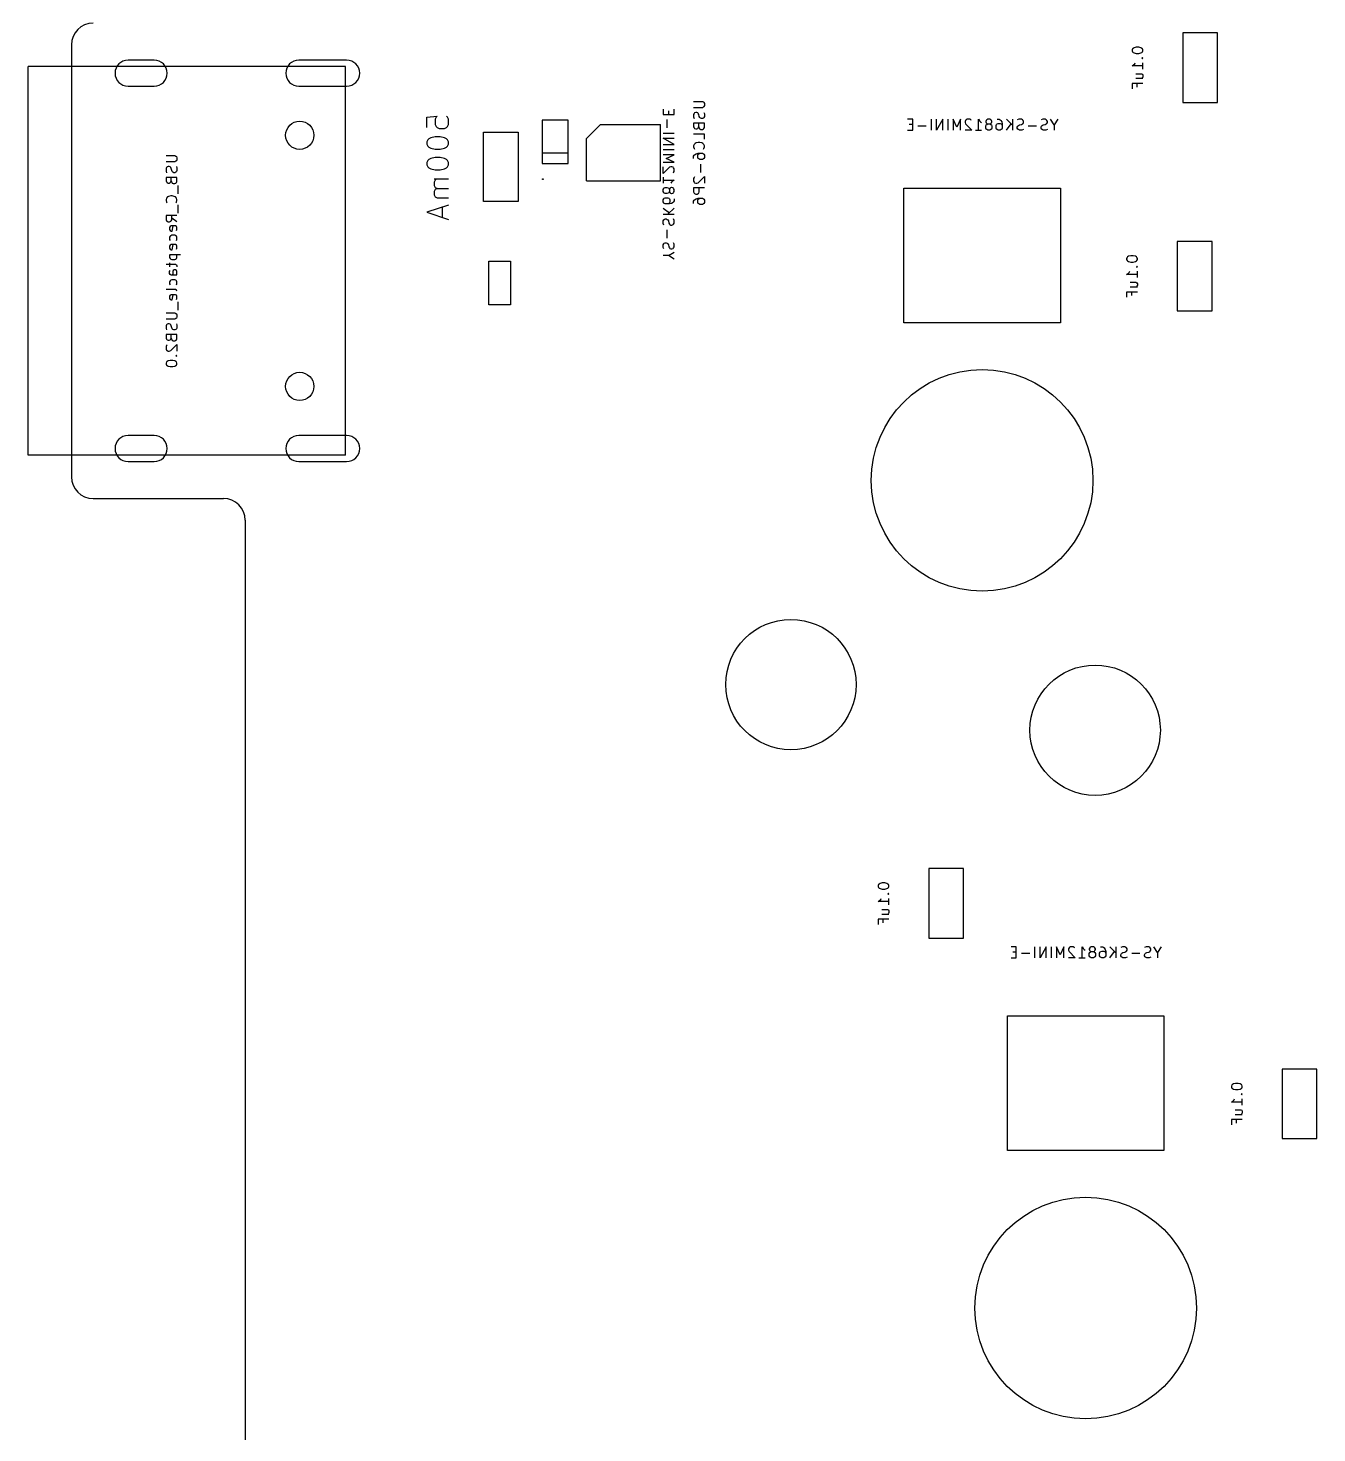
# Model space of a CAD drawing. Header units: millimetres. Extents: x -19 to 311, y -2 to 103.
# Drawn here: x -19.39 to 10.27, y 44.76 to 77.09 of the extents above; entities that cross this region are included whole.
import ezdxf

# ---------------------------------------------------------------- set-up
doc = ezdxf.new("R2010")
doc.units = ezdxf.units.MM
doc.layers.add('B.Fab', color=155, linetype='CONTINUOUS', true_color=0x585d84)
doc.layers.add('Edge.Cuts', color=254, linetype='CONTINUOUS', true_color=0xd0d2cd)

msp = doc.modelspace()

# ---------------------------------------------------------------- linework, layer by layer
at = {"layer": 'B.Fab', "linetype": 'CONTINUOUS'}
for p, q in [((7.184045, 76.9805), (7.184045, 75.3805)), ((7.984045, 76.9805), (7.184045, 76.9805)), ((7.984045, 75.3805), (7.984045, 76.9805)), ((6.065238, 76.638834), (6.041429, 76.626929)), ((6.112857, 76.650738), (6.065238, 76.638834)), ((6.172381, 76.650738), (6.112857, 76.650738)), ((6.22, 76.638834), (6.172381, 76.650738)), ((6.24381, 76.626929), (6.22, 76.638834)), ((-16.48525, 76.355), (-17.08525, 76.355)), ((-12.05525, 76.355), (-13.15525, 76.355)), ((6.029524, 76.615024), (6.017619, 76.591215)), ((6.017619, 76.591215), (6.017619, 76.567405)), ((6.017619, 76.567405), (6.029524, 76.543596)), ((6.041429, 76.626929), (6.029524, 76.615024)), ((6.029524, 76.543596), (6.041429, 76.531691)), ((6.041429, 76.531691), (6.065238, 76.519786)), ((6.065238, 76.519786), (6.112857, 76.507881)), ((6.112857, 76.507881), (6.172381, 76.507881)), ((6.172381, 76.507881), (6.22, 76.519786)), ((6.22, 76.519786), (6.24381, 76.531691)), ((6.255715, 76.615024), (6.24381, 76.626929)), ((6.24381, 76.531691), (6.255715, 76.543596)), ((6.255715, 76.412643), (6.24381, 76.400739)), ((6.24381, 76.400739), (6.255715, 76.388834)), ((6.24381, 76.400739), (6.267619, 76.400739)), ((6.267619, 76.591215), (6.255715, 76.615024)), ((6.255715, 76.543596), (6.267619, 76.567405)), ((6.267619, 76.400739), (6.255715, 76.412643)), ((6.255715, 76.388834), (6.267619, 76.400739)), ((6.267619, 76.567405), (6.267619, 76.591215)), ((-19.38525, 67.265), (-19.38525, 76.205)), ((-12.08525, 76.205), (-19.38525, 76.205)), ((-12.08525, 67.265), (-12.08525, 76.205)), ((6.017619, 76.222167), (6.053334, 76.245976)), ((6.267619, 76.222167), (6.017619, 76.222167)), ((6.053334, 76.245976), (6.077143, 76.269786)), ((6.077143, 76.269786), (6.089048, 76.293595)), ((6.100953, 76.043596), (6.231905, 76.043596)), ((6.231905, 76.043596), (6.255715, 76.031691)), ((6.255715, 76.031691), (6.267619, 76.007881)), ((6.267619, 76.150738), (6.267619, 76.293595)), ((6.267619, 76.007881), (6.267619, 75.972167)), ((-17.08525, 75.755), (-16.48525, 75.755)), ((-13.15525, 75.755), (-12.05525, 75.755)), ((6.267619, 75.817406), (6.017619, 75.817406)), ((6.017619, 75.817406), (6.017619, 75.698358)), ((6.100953, 75.936453), (6.267619, 75.936453)), ((6.136667, 75.734072), (6.136667, 75.817406)), ((6.255715, 75.948358), (6.24381, 75.936453)), ((6.267619, 75.972167), (6.255715, 75.948358)), ((-4.071676, 75.403572), (-3.869295, 75.403572)), ((-3.869295, 75.403572), (-3.845485, 75.391667)), ((-3.845485, 75.391667), (-3.83358, 75.379762)), ((-3.83358, 75.379762), (-3.821676, 75.355953)), ((-3.821676, 75.355953), (-3.821676, 75.308334)), ((7.184045, 75.3805), (7.984045, 75.3805)), ((-10.211541, 75.042857), (-9.973446, 75.066666)), ((-10.211541, 74.804762), (-10.211541, 75.042857)), ((-9.997255, 75.042857), (-10.021065, 74.995238)), ((-9.973446, 75.066666), (-9.997255, 75.042857)), ((-9.73535, 75.042857), (-9.75916, 75.066666)), ((-9.711541, 74.995238), (-9.73535, 75.042857)), ((-4.771825, 75.224037), (-4.771825, 75.104989)), ((-4.771825, 75.104989), (-4.521825, 75.104989)), ((-4.640873, 75.104989), (-4.640873, 75.188323)), ((-4.521825, 75.104989), (-4.521825, 75.224037)), ((-3.869295, 75.260715), (-4.071676, 75.260715)), ((-4.059771, 75.129762), (-4.071676, 75.105952)), ((-4.071676, 75.105952), (-4.071676, 75.046429)), ((-4.071676, 75.046429), (-4.059771, 75.010714)), ((-4.047866, 75.141667), (-4.059771, 75.129762)), ((-4.024057, 75.153571), (-4.047866, 75.141667)), ((-4.000247, 75.153571), (-4.024057, 75.153571)), ((-3.976438, 75.141667), (-4.000247, 75.153571)), ((-3.964533, 75.129762), (-3.976438, 75.141667)), ((-3.952628, 75.105952), (-3.964533, 75.129762)), ((-3.940723, 75.058333), (-3.952628, 75.105952)), ((-3.928819, 75.034524), (-3.940723, 75.058333)), ((-3.916914, 75.022619), (-3.928819, 75.034524)), ((-3.893104, 75.010714), (-3.916914, 75.022619)), ((-3.845485, 75.272619), (-3.869295, 75.260715)), ((-3.845485, 75.022619), (-3.869295, 75.010714)), ((-3.83358, 75.284524), (-3.845485, 75.272619)), ((-3.83358, 75.034524), (-3.845485, 75.022619)), ((-3.821676, 75.308334), (-3.83358, 75.284524)), ((-3.83358, 75.153571), (-3.821676, 75.117857)), ((-3.821676, 75.058333), (-3.83358, 75.034524)), ((-3.821676, 75.117857), (-3.821676, 75.058333)), ((-10.021065, 74.995238), (-10.021065, 74.87619)), ((-10.021065, 74.87619), (-9.997255, 74.828571)), ((-9.997255, 74.828571), (-9.973446, 74.804762)), ((-9.973446, 74.804762), (-9.925827, 74.780952)), ((-9.925827, 74.780952), (-9.806779, 74.780952)), ((-9.806779, 74.780952), (-9.75916, 74.804762)), ((-9.75916, 74.804762), (-9.73535, 74.828571)), ((-9.73535, 74.828571), (-9.711541, 74.87619)), ((-9.711541, 74.87619), (-9.711541, 74.995238)), ((-8.91025, 74.7), (-8.11025, 74.7)), ((-8.91025, 73.1), (-8.91025, 74.7)), ((-8.11025, 74.7), (-8.11025, 73.1)), ((-7.56025, 74.975), (-7.56025, 73.975)), ((-6.96025, 74.975), (-7.56025, 74.975)), ((-6.96025, 73.975), (-6.96025, 74.975)), ((-6.21525, 74.875), (-6.53525, 74.555)), ((-6.21525, 74.875), (-4.83525, 74.875)), ((-4.83525, 73.575), (-4.83525, 74.875)), ((-4.676587, 74.795465), (-4.676587, 74.985941)), ((-3.821676, 74.903572), (-4.071676, 74.903572)), ((-4.071676, 74.903572), (-4.071676, 74.820238)), ((-4.071676, 74.820238), (-4.059771, 74.796429)), ((-4.059771, 74.796429), (-4.047866, 74.784524)), ((-4.047866, 74.784524), (-4.024057, 74.772619)), ((-4.024057, 74.772619), (-4.000247, 74.772619)), ((-4.000247, 74.772619), (-3.976438, 74.784524)), ((-3.976438, 74.784524), (-3.964533, 74.796429)), ((-3.964533, 74.796429), (-3.952628, 74.820238)), ((-3.952628, 74.820238), (-3.952628, 74.903572)), ((-3.952628, 74.820238), (-3.940723, 74.784524)), ((-3.940723, 74.784524), (-3.928819, 74.772619)), ((-3.928819, 74.772619), (-3.905009, 74.760715)), ((-3.905009, 74.760715), (-3.869295, 74.760715)), ((-3.869295, 75.010714), (-3.893104, 75.010714)), ((-3.869295, 74.760715), (-3.845485, 74.772619)), ((-3.845485, 74.772619), (-3.83358, 74.784524)), ((-3.83358, 74.784524), (-3.821676, 74.808334)), ((-3.821676, 74.808334), (-3.821676, 74.903572)), ((0.972261, 74.993426), (0.853213, 74.993426)), ((0.853213, 74.743426), (0.972261, 74.743426)), ((0.972261, 74.874378), (0.888927, 74.874378)), ((0.972261, 74.743426), (0.972261, 74.993426)), ((1.281785, 74.838664), (1.091309, 74.838664)), ((1.400833, 74.743426), (1.400833, 74.993426)), ((1.662738, 74.993426), (1.519881, 74.743426)), ((1.519881, 74.743426), (1.519881, 74.993426)), ((1.662738, 74.743426), (1.662738, 74.993426)), ((1.781786, 74.743426), (1.781786, 74.993426)), ((1.984166, 74.814854), (1.900833, 74.993426)), ((1.900833, 74.993426), (1.900833, 74.743426)), ((2.0675, 74.993426), (1.984166, 74.814854)), ((2.0675, 74.743426), (2.0675, 74.993426)), ((2.186547, 74.969616), (2.174642, 74.945807)), ((2.174642, 74.945807), (2.174642, 74.921997)), ((2.174642, 74.921997), (2.186547, 74.886283)), ((2.329404, 74.743426), (2.174642, 74.743426)), ((2.198452, 74.981521), (2.186547, 74.969616)), ((2.186547, 74.886283), (2.329404, 74.743426)), ((2.222261, 74.993426), (2.198452, 74.981521)), ((2.281785, 74.993426), (2.222261, 74.993426)), ((2.305595, 74.981521), (2.281785, 74.993426)), ((2.317499, 74.969616), (2.305595, 74.981521)), ((2.412737, 74.743426), (2.555594, 74.743426)), ((2.484166, 74.743426), (2.484166, 74.993426)), ((2.484166, 74.993426), (2.507975, 74.957711)), ((2.507975, 74.957711), (2.531785, 74.933902)), ((2.531785, 74.933902), (2.555594, 74.921997)), ((2.662737, 74.969616), (2.650832, 74.945807)), ((2.650832, 74.945807), (2.650832, 74.933902)), ((2.650832, 74.933902), (2.662737, 74.910092)), ((2.650832, 74.838664), (2.662737, 74.862473)), ((2.650832, 74.791045), (2.650832, 74.838664)), ((2.662737, 74.767235), (2.650832, 74.791045)), ((2.674642, 74.981521), (2.662737, 74.969616)), ((2.662737, 74.910092), (2.674642, 74.898188)), ((2.662737, 74.862473), (2.674642, 74.874378)), ((2.674642, 74.75533), (2.662737, 74.767235)), ((2.698451, 74.993426), (2.674642, 74.981521)), ((2.674642, 74.898188), (2.698451, 74.886283)), ((2.674642, 74.874378), (2.698451, 74.886283)), ((2.698451, 74.743426), (2.674642, 74.75533)), ((2.74607, 74.993426), (2.698451, 74.993426)), ((2.698451, 74.886283), (2.74607, 74.886283)), ((2.74607, 74.743426), (2.698451, 74.743426)), ((2.76988, 74.981521), (2.74607, 74.993426)), ((2.74607, 74.886283), (2.76988, 74.898188)), ((2.74607, 74.886283), (2.76988, 74.874378)), ((2.76988, 74.75533), (2.74607, 74.743426)), ((2.781785, 74.969616), (2.76988, 74.981521)), ((2.76988, 74.898188), (2.781785, 74.910092)), ((2.76988, 74.874378), (2.781785, 74.862473)), ((2.781785, 74.767235), (2.76988, 74.75533)), ((2.793689, 74.945807), (2.781785, 74.969616)), ((2.781785, 74.910092), (2.793689, 74.933902)), ((2.781785, 74.862473), (2.793689, 74.838664)), ((2.793689, 74.791045), (2.781785, 74.767235)), ((2.793689, 74.933902), (2.793689, 74.945807)), ((2.793689, 74.838664), (2.793689, 74.791045)), ((2.888927, 74.850569), (2.900832, 74.874378)), ((2.888927, 74.791045), (2.888927, 74.850569)), ((2.900832, 74.767235), (2.888927, 74.791045)), ((2.900832, 74.874378), (2.912737, 74.886283)), ((2.912737, 74.75533), (2.900832, 74.767235)), ((2.912737, 74.993426), (2.960356, 74.993426)), ((2.912737, 74.886283), (2.936546, 74.898188)), ((2.936546, 74.743426), (2.912737, 74.75533)), ((2.936546, 74.898188), (2.984165, 74.898188)), ((2.984165, 74.743426), (2.936546, 74.743426)), ((2.960356, 74.993426), (2.984165, 74.981521)), ((2.984165, 74.981521), (2.99607, 74.969616)), ((2.984165, 74.898188), (3.007975, 74.886283)), ((3.007975, 74.75533), (2.984165, 74.743426)), ((2.99607, 74.969616), (3.01988, 74.933902)), ((3.007975, 74.886283), (3.01988, 74.874378)), ((3.01988, 74.767235), (3.007975, 74.75533)), ((3.01988, 74.933902), (3.031784, 74.886283)), ((3.01988, 74.874378), (3.031784, 74.850569)), ((3.031784, 74.791045), (3.01988, 74.767235)), ((3.031784, 74.886283), (3.031784, 74.791045)), ((3.127023, 74.993426), (3.26988, 74.850569)), ((3.127023, 74.743426), (3.234165, 74.886283)), ((3.26988, 74.743426), (3.26988, 74.993426)), ((3.412737, 74.993426), (3.377022, 74.981521)), ((3.377022, 74.814854), (3.388927, 74.838664)), ((3.377022, 74.791045), (3.377022, 74.814854)), ((3.388927, 74.767235), (3.377022, 74.791045)), ((3.388927, 74.838664), (3.400832, 74.850569)), ((3.400832, 74.75533), (3.388927, 74.767235)), ((3.400832, 74.850569), (3.424641, 74.862473)), ((3.424641, 74.743426), (3.400832, 74.75533)), ((3.47226, 74.993426), (3.412737, 74.993426)), ((3.424641, 74.862473), (3.47226, 74.874378)), ((3.484165, 74.743426), (3.424641, 74.743426)), ((3.49607, 74.981521), (3.47226, 74.993426)), ((3.47226, 74.874378), (3.49607, 74.886283)), ((3.519879, 74.75533), (3.484165, 74.743426)), ((3.507975, 74.969616), (3.49607, 74.981521)), ((3.49607, 74.886283), (3.507975, 74.898188)), ((3.519879, 74.945807), (3.507975, 74.969616)), ((3.507975, 74.898188), (3.519879, 74.921997)), ((3.519879, 74.921997), (3.519879, 74.945807)), ((3.817499, 74.838664), (3.627023, 74.838664)), ((3.960356, 74.993426), (3.924641, 74.981521)), ((3.924641, 74.814854), (3.936546, 74.838664)), ((3.924641, 74.791045), (3.924641, 74.814854)), ((3.936546, 74.767235), (3.924641, 74.791045)), ((3.936546, 74.838664), (3.948451, 74.850569)), ((3.948451, 74.75533), (3.936546, 74.767235)), ((3.948451, 74.850569), (3.97226, 74.862473)), ((3.97226, 74.743426), (3.948451, 74.75533)), ((4.019879, 74.993426), (3.960356, 74.993426)), ((3.97226, 74.862473), (4.019879, 74.874378)), ((4.031784, 74.743426), (3.97226, 74.743426)), ((4.043689, 74.981521), (4.019879, 74.993426)), ((4.019879, 74.874378), (4.043689, 74.886283)), ((4.067498, 74.75533), (4.031784, 74.743426)), ((4.055594, 74.969616), (4.043689, 74.981521)), ((4.043689, 74.886283), (4.055594, 74.898188)), ((4.067498, 74.945807), (4.055594, 74.969616)), ((4.055594, 74.898188), (4.067498, 74.921997)), ((4.067498, 74.921997), (4.067498, 74.945807)), ((4.222261, 74.862473), (4.138927, 74.993426)), ((4.305594, 74.993426), (4.222261, 74.862473)), ((4.222261, 74.862473), (4.222261, 74.743426)), ((-10.187731, 74.519048), (-10.211541, 74.471429)), ((-10.211541, 74.471429), (-10.211541, 74.42381)), ((-10.211541, 74.42381), (-10.187731, 74.376191)), ((-10.163922, 74.542857), (-10.187731, 74.519048)), ((-10.187731, 74.376191), (-10.163922, 74.352381)), ((-10.116303, 74.566667), (-10.163922, 74.542857)), ((-10.021065, 74.590476), (-10.116303, 74.566667)), ((-9.902017, 74.590476), (-10.021065, 74.590476)), ((-9.806779, 74.566667), (-9.902017, 74.590476)), ((-9.75916, 74.542857), (-9.806779, 74.566667)), ((-9.73535, 74.519048), (-9.75916, 74.542857)), ((-9.75916, 74.352381), (-9.73535, 74.376191)), ((-9.711541, 74.471429), (-9.73535, 74.519048)), ((-9.73535, 74.376191), (-9.711541, 74.42381)), ((-9.711541, 74.42381), (-9.711541, 74.471429)), ((-6.53525, 73.575), (-6.53525, 74.555)), ((-6.53525, 73.575), (-6.53525, 74.555)), ((-4.771825, 74.676417), (-4.521825, 74.676417)), ((-4.521825, 74.414512), (-4.771825, 74.557369)), ((-4.771825, 74.557369), (-4.521825, 74.557369)), ((-4.771825, 74.414512), (-4.521825, 74.414512)), ((-3.821676, 74.653572), (-4.071676, 74.653572)), ((-4.059771, 74.415476), (-4.071676, 74.379762)), ((-4.071676, 74.379762), (-4.071676, 74.355953)), ((-4.035961, 74.439286), (-4.059771, 74.415476)), ((-4.012152, 74.451191), (-4.035961, 74.439286)), ((-3.964533, 74.463095), (-4.012152, 74.451191)), ((-3.928819, 74.463095), (-3.964533, 74.463095)), ((-3.8812, 74.451191), (-3.928819, 74.463095)), ((-3.85739, 74.439286), (-3.8812, 74.451191)), ((-3.83358, 74.415476), (-3.85739, 74.439286)), ((-3.821676, 74.379762), (-3.83358, 74.415476)), ((-3.821676, 74.534524), (-3.821676, 74.653572)), ((-3.821676, 74.355953), (-3.821676, 74.379762)), ((-16.211676, 74.157619), (-16.009295, 74.157619)), ((-16.009295, 74.157619), (-15.985485, 74.145714)), ((-15.985485, 74.145714), (-15.97358, 74.133809)), ((-15.97358, 74.133809), (-15.961676, 74.11)), ((-15.961676, 74.062381), (-15.97358, 74.038571)), ((-15.961676, 74.11), (-15.961676, 74.062381)), ((-10.163922, 74.066667), (-10.187731, 74.042858)), ((-10.163922, 74.352381), (-10.116303, 74.328572)), ((-10.116303, 74.090477), (-10.163922, 74.066667)), ((-10.116303, 74.328572), (-10.021065, 74.304762)), ((-10.021065, 74.114286), (-10.116303, 74.090477)), ((-10.021065, 74.304762), (-9.902017, 74.304762)), ((-9.902017, 74.114286), (-10.021065, 74.114286)), ((-9.902017, 74.304762), (-9.806779, 74.328572)), ((-9.806779, 74.090477), (-9.902017, 74.114286)), ((-9.806779, 74.328572), (-9.75916, 74.352381)), ((-9.75916, 74.066667), (-9.806779, 74.090477)), ((-9.73535, 74.042858), (-9.75916, 74.066667)), ((-7.56025, 74.225), (-6.96025, 74.225)), ((-4.771825, 74.295464), (-4.521825, 74.295464)), ((-4.521825, 74.176417), (-4.771825, 74.176417)), ((-4.700397, 74.093084), (-4.521825, 74.176417)), ((-4.521825, 74.00975), (-4.700397, 74.093084)), ((-4.071676, 74.355953), (-4.059771, 74.320238)), ((-4.071676, 74.141667), (-4.059771, 74.165476)), ((-4.071676, 74.094048), (-4.071676, 74.141667)), ((-4.059771, 74.320238), (-4.047866, 74.308334)), ((-4.059771, 74.165476), (-4.047866, 74.177381)), ((-4.047866, 74.177381), (-4.012152, 74.201191)), ((-4.012152, 74.201191), (-3.964533, 74.213095)), ((-3.976438, 74.165476), (-3.964533, 74.189286)), ((-3.976438, 74.117857), (-3.976438, 74.165476)), ((-3.964533, 74.094048), (-3.976438, 74.117857)), ((-3.964533, 74.213095), (-3.869295, 74.213095)), ((-3.964533, 74.189286), (-3.952628, 74.201191)), ((-3.952628, 74.082143), (-3.964533, 74.094048)), ((-3.952628, 74.201191), (-3.928819, 74.213095)), ((-3.928819, 74.070238), (-3.952628, 74.082143)), ((-3.869295, 74.070238), (-3.928819, 74.070238)), ((-3.869295, 74.213095), (-3.845485, 74.201191)), ((-3.845485, 74.082143), (-3.869295, 74.070238)), ((-3.845485, 74.308334), (-3.83358, 74.320238)), ((-3.845485, 74.201191), (-3.83358, 74.189286)), ((-3.83358, 74.094048), (-3.845485, 74.082143)), ((-3.83358, 74.320238), (-3.821676, 74.355953)), ((-3.83358, 74.189286), (-3.821676, 74.165476)), ((-3.821676, 74.117857), (-3.83358, 74.094048)), ((-3.821676, 74.165476), (-3.821676, 74.117857)), ((-16.009295, 74.014762), (-16.211676, 74.014762)), ((-16.199771, 73.883809), (-16.211676, 73.859999)), ((-16.211676, 73.859999), (-16.211676, 73.800476)), ((-16.211676, 73.800476), (-16.199771, 73.764761)), ((-16.187866, 73.895714), (-16.199771, 73.883809)), ((-16.164057, 73.907618), (-16.187866, 73.895714)), ((-16.140247, 73.907618), (-16.164057, 73.907618)), ((-16.116438, 73.895714), (-16.140247, 73.907618)), ((-16.104533, 73.883809), (-16.116438, 73.895714)), ((-16.092628, 73.859999), (-16.104533, 73.883809)), ((-16.080723, 73.81238), (-16.092628, 73.859999)), ((-16.068819, 73.788571), (-16.080723, 73.81238)), ((-16.056914, 73.776666), (-16.068819, 73.788571)), ((-16.033104, 73.764761), (-16.056914, 73.776666)), ((-16.009295, 73.764761), (-16.033104, 73.764761)), ((-15.985485, 74.026666), (-16.009295, 74.014762)), ((-15.985485, 73.776666), (-16.009295, 73.764761)), ((-15.97358, 74.038571), (-15.985485, 74.026666)), ((-15.97358, 73.788571), (-15.985485, 73.776666)), ((-15.97358, 73.907618), (-15.961676, 73.871904)), ((-15.961676, 73.81238), (-15.97358, 73.788571)), ((-15.961676, 73.871904), (-15.961676, 73.81238)), ((-10.187731, 74.042858), (-10.211541, 73.995239)), ((-10.211541, 73.995239), (-10.211541, 73.94762)), ((-10.211541, 73.94762), (-10.187731, 73.900001)), ((-10.187731, 73.900001), (-10.163922, 73.876191)), ((-10.163922, 73.876191), (-10.116303, 73.852382)), ((-10.116303, 73.852382), (-10.021065, 73.828572)), ((-10.021065, 73.828572), (-9.902017, 73.828572)), ((-9.902017, 73.828572), (-9.806779, 73.852382)), ((-9.806779, 73.852382), (-9.75916, 73.876191)), ((-9.75916, 73.876191), (-9.73535, 73.900001)), ((-9.711541, 73.995239), (-9.73535, 74.042858)), ((-9.73535, 73.900001), (-9.711541, 73.94762)), ((-9.711541, 73.94762), (-9.711541, 73.995239)), ((-7.56025, 73.975), (-6.96025, 73.975)), ((-4.771825, 74.00975), (-4.521825, 74.00975)), ((-4.771825, 73.747846), (-4.771825, 73.902608)), ((-4.628968, 73.890703), (-4.771825, 73.747846)), ((-4.593254, 73.902608), (-4.628968, 73.890703)), ((-4.569444, 73.902608), (-4.593254, 73.902608)), ((-4.545635, 73.890703), (-4.569444, 73.902608)), ((-4.53373, 73.878798), (-4.545635, 73.890703)), ((-4.545635, 73.759751), (-4.53373, 73.771655)), ((-4.521825, 73.854989), (-4.53373, 73.878798)), ((-4.53373, 73.771655), (-4.521825, 73.795465)), ((-4.521825, 73.795465), (-4.521825, 73.854989)), ((-3.916914, 73.963096), (-3.916914, 73.772619)), ((-15.961676, 73.657619), (-16.211676, 73.657619)), ((-16.211676, 73.657619), (-16.211676, 73.574285)), ((-16.211676, 73.574285), (-16.199771, 73.550476)), ((-16.199771, 73.550476), (-16.187866, 73.538571)), ((-16.187866, 73.538571), (-16.164057, 73.526666)), ((-16.164057, 73.526666), (-16.140247, 73.526666)), ((-16.140247, 73.526666), (-16.116438, 73.538571)), ((-16.116438, 73.538571), (-16.104533, 73.550476)), ((-16.104533, 73.550476), (-16.092628, 73.574285)), ((-16.092628, 73.574285), (-16.092628, 73.657619)), ((-16.092628, 73.574285), (-16.080723, 73.538571)), ((-16.080723, 73.538571), (-16.068819, 73.526666)), ((-16.068819, 73.526666), (-16.045009, 73.514762)), ((-16.045009, 73.514762), (-16.009295, 73.514762)), ((-16.009295, 73.514762), (-15.985485, 73.526666)), ((-15.985485, 73.526666), (-15.97358, 73.538571)), ((-15.97358, 73.538571), (-15.961676, 73.562381)), ((-15.961676, 73.562381), (-15.961676, 73.657619)), ((-15.937866, 73.467142), (-15.937866, 73.276666)), ((-9.711541, 73.614287), (-10.044874, 73.614287)), ((-10.021065, 73.590477), (-10.044874, 73.542858)), ((-10.044874, 73.542858), (-10.044874, 73.47143)), ((-10.044874, 73.47143), (-10.021065, 73.423811)), ((-9.997255, 73.614287), (-10.021065, 73.590477)), ((-10.021065, 73.423811), (-9.973446, 73.400001)), ((-6.53525, 73.575), (-4.83525, 73.575)), ((-4.771825, 73.664513), (-4.771825, 73.521656)), ((-4.771825, 73.593084), (-4.521825, 73.593084)), ((-4.771825, 73.378799), (-4.75992, 73.402608)), ((-4.75992, 73.402608), (-4.748016, 73.414513)), ((-4.748016, 73.414513), (-4.724206, 73.426418)), ((-4.724206, 73.426418), (-4.676587, 73.426418)), ((-4.676587, 73.426418), (-4.652778, 73.414513)), ((-4.652778, 73.414513), (-4.640873, 73.402608)), ((-4.640873, 73.402608), (-4.628968, 73.378799)), ((-4.617063, 73.402608), (-4.628968, 73.378799)), ((-4.605159, 73.414513), (-4.617063, 73.402608)), ((-4.581349, 73.426418), (-4.605159, 73.414513)), ((-4.581349, 73.545465), (-4.593254, 73.521656)), ((-4.55754, 73.569275), (-4.581349, 73.545465)), ((-4.569444, 73.426418), (-4.581349, 73.426418)), ((-4.545635, 73.414513), (-4.569444, 73.426418)), ((-4.521825, 73.593084), (-4.55754, 73.569275)), ((-4.53373, 73.402608), (-4.545635, 73.414513)), ((-4.521825, 73.378799), (-4.53373, 73.402608)), ((-4.059771, 73.653572), (-4.071676, 73.629762)), ((-4.071676, 73.629762), (-4.071676, 73.570238)), ((-4.071676, 73.570238), (-4.059771, 73.546429)), ((-3.821676, 73.415477), (-4.071676, 73.415477)), ((-4.071676, 73.415477), (-4.071676, 73.320239)), ((-4.047866, 73.665476), (-4.059771, 73.653572)), ((-4.059771, 73.546429), (-4.047866, 73.534524)), ((-4.047866, 73.534524), (-4.024057, 73.522619)), ((-4.024057, 73.522619), (-4.000247, 73.522619)), ((-4.000247, 73.522619), (-3.964533, 73.534524)), ((-3.964533, 73.534524), (-3.821676, 73.677381)), ((-3.940723, 73.320239), (-3.940723, 73.415477)), ((-3.821676, 73.677381), (-3.821676, 73.522619)), ((-16.199771, 73.181428), (-16.211676, 73.145714)), ((-16.211676, 73.145714), (-16.211676, 73.121905)), ((-16.211676, 73.121905), (-16.199771, 73.08619)), ((-16.175961, 73.205238), (-16.199771, 73.181428)), ((-16.199771, 73.08619), (-16.187866, 73.074286)), ((-16.152152, 73.217143), (-16.175961, 73.205238)), ((-16.104533, 73.229047), (-16.152152, 73.217143)), ((-16.068819, 73.229047), (-16.104533, 73.229047)), ((-16.0212, 73.217143), (-16.068819, 73.229047)), ((-15.99739, 73.205238), (-16.0212, 73.217143)), ((-15.97358, 73.181428), (-15.99739, 73.205238)), ((-15.985485, 73.074286), (-15.97358, 73.08619)), ((-15.961676, 73.145714), (-15.97358, 73.181428)), ((-15.97358, 73.08619), (-15.961676, 73.121905)), ((-15.961676, 73.121905), (-15.961676, 73.145714)), ((-10.021065, 73.376192), (-10.044874, 73.328573)), ((-10.044874, 73.328573), (-10.044874, 73.257144)), ((-10.044874, 73.257144), (-10.021065, 73.209525)), ((-9.973446, 73.400001), (-10.021065, 73.376192)), ((-10.021065, 73.209525), (-9.973446, 73.185715)), ((-9.973446, 73.400001), (-9.711541, 73.400001)), ((-9.973446, 73.185715), (-9.711541, 73.185715)), ((-8.11025, 73.1), (-8.91025, 73.1)), ((-4.771825, 73.33118), (-4.771825, 73.378799)), ((-4.75992, 73.30737), (-4.771825, 73.33118)), ((-4.771825, 73.140704), (-4.75992, 73.164513)), ((-4.771825, 73.093085), (-4.771825, 73.140704)), ((-4.75992, 73.069275), (-4.771825, 73.093085)), ((-4.748016, 73.295465), (-4.75992, 73.30737)), ((-4.75992, 73.164513), (-4.748016, 73.176418)), ((-4.724206, 73.283561), (-4.748016, 73.295465)), ((-4.748016, 73.176418), (-4.724206, 73.188323)), ((-4.676587, 73.283561), (-4.724206, 73.283561)), ((-4.724206, 73.188323), (-4.664682, 73.188323)), ((-4.652778, 73.295465), (-4.676587, 73.283561)), ((-4.664682, 73.188323), (-4.640873, 73.176418)), ((-4.640873, 73.30737), (-4.652778, 73.295465)), ((-4.628968, 73.33118), (-4.640873, 73.30737)), ((-4.640873, 73.176418), (-4.628968, 73.164513)), ((-4.628968, 73.378799), (-4.628968, 73.33118)), ((-4.628968, 73.33118), (-4.617063, 73.30737)), ((-4.628968, 73.164513), (-4.617063, 73.140704)), ((-4.617063, 73.093085), (-4.628968, 73.069275)), ((-4.617063, 73.30737), (-4.605159, 73.295465)), ((-4.617063, 73.140704), (-4.617063, 73.093085)), ((-4.605159, 73.295465), (-4.581349, 73.283561)), ((-4.581349, 73.283561), (-4.569444, 73.283561)), ((-4.545635, 73.08118), (-4.581349, 73.05737)), ((-4.569444, 73.283561), (-4.545635, 73.295465)), ((-4.545635, 73.295465), (-4.53373, 73.30737)), ((-4.53373, 73.093085), (-4.545635, 73.08118)), ((-4.53373, 73.30737), (-4.521825, 73.33118)), ((-4.521825, 73.116894), (-4.53373, 73.093085)), ((-4.521825, 73.33118), (-4.521825, 73.378799)), ((-4.521825, 73.164513), (-4.521825, 73.116894)), ((-4.071676, 73.320239), (-4.059771, 73.296429)), ((-4.071676, 73.105953), (-4.059771, 73.129762)), ((-4.071676, 73.058334), (-4.071676, 73.105953)), ((-4.059771, 73.296429), (-4.047866, 73.284524)), ((-4.059771, 73.129762), (-4.047866, 73.141667)), ((-4.047866, 73.284524), (-4.024057, 73.27262)), ((-4.047866, 73.141667), (-4.012152, 73.165477)), ((-4.024057, 73.27262), (-3.988342, 73.27262)), ((-4.012152, 73.165477), (-3.964533, 73.177381)), ((-3.988342, 73.27262), (-3.964533, 73.284524)), ((-3.976438, 73.129762), (-3.964533, 73.153572)), ((-3.976438, 73.082143), (-3.976438, 73.129762)), ((-3.964533, 73.058334), (-3.976438, 73.082143)), ((-3.964533, 73.284524), (-3.952628, 73.296429)), ((-3.964533, 73.177381), (-3.869295, 73.177381)), ((-3.964533, 73.153572), (-3.952628, 73.165477)), ((-3.952628, 73.296429), (-3.940723, 73.320239)), ((-3.952628, 73.165477), (-3.928819, 73.177381)), ((-3.869295, 73.177381), (-3.845485, 73.165477)), ((-3.845485, 73.165477), (-3.83358, 73.153572)), ((-3.83358, 73.153572), (-3.821676, 73.129762)), ((-3.821676, 73.082143), (-3.83358, 73.058334)), ((-3.821676, 73.129762), (-3.821676, 73.082143)), ((-15.961676, 72.776667), (-16.211676, 72.776667)), ((-16.211676, 72.776667), (-16.211676, 72.681429)), ((-16.080723, 72.681429), (-16.080723, 72.776667)), ((-15.937866, 73.026666), (-15.937866, 72.83619)), ((-9.711541, 73.019048), (-10.211541, 72.852382)), ((-10.211541, 72.852382), (-9.711541, 72.685715)), ((-9.854398, 72.971429), (-9.854398, 72.733334)), ((-4.771825, 72.950227), (-4.628968, 72.843085)), ((-4.771825, 72.80737), (-4.521825, 72.80737)), ((-4.748016, 73.05737), (-4.75992, 73.069275)), ((-4.724206, 73.045466), (-4.748016, 73.05737)), ((-4.628968, 73.045466), (-4.724206, 73.045466)), ((-4.640873, 73.05737), (-4.664682, 73.045466)), ((-4.521825, 72.950227), (-4.664682, 72.80737)), ((-4.628968, 73.069275), (-4.640873, 73.05737)), ((-4.581349, 73.05737), (-4.628968, 73.045466)), ((-3.952628, 73.046429), (-3.964533, 73.058334)), ((-3.928819, 73.034524), (-3.952628, 73.046429)), ((-3.869295, 73.034524), (-3.928819, 73.034524)), ((-3.845485, 73.046429), (-3.869295, 73.034524)), ((-3.83358, 73.058334), (-3.845485, 73.046429)), ((-16.211676, 72.681429), (-16.199771, 72.657619)), ((-16.199771, 72.657619), (-16.187866, 72.645714)), ((-16.187866, 72.645714), (-16.164057, 72.63381)), ((-16.164057, 72.63381), (-16.128342, 72.63381)), ((-16.128342, 72.63381), (-16.104533, 72.645714)), ((-16.116438, 72.526667), (-16.128342, 72.502857)), ((-16.128342, 72.502857), (-16.128342, 72.455238)), ((-16.128342, 72.455238), (-16.116438, 72.431429)), ((-16.092628, 72.538571), (-16.116438, 72.526667)), ((-16.104533, 72.645714), (-16.092628, 72.657619)), ((-16.092628, 72.657619), (-16.080723, 72.681429)), ((-15.99739, 72.538571), (-16.092628, 72.538571)), ((-15.961676, 72.63381), (-16.080723, 72.717143)), ((-16.068819, 72.419524), (-16.045009, 72.538571)), ((-15.97358, 72.526667), (-15.99739, 72.538571)), ((-15.961676, 72.502857), (-15.97358, 72.526667)), ((-15.97358, 72.431429), (-15.961676, 72.455238)), ((-15.961676, 72.455238), (-15.961676, 72.502857)), ((-4.771825, 72.652609), (-4.75992, 72.676418)), ((-4.771825, 72.593085), (-4.771825, 72.652609)), ((-4.75992, 72.557371), (-4.771825, 72.593085)), ((-4.75992, 72.676418), (-4.748016, 72.688323)), ((-4.748016, 72.688323), (-4.724206, 72.700228)), ((-4.724206, 72.700228), (-4.700397, 72.700228)), ((-4.700397, 72.700228), (-4.676587, 72.688323)), ((-4.676587, 72.688323), (-4.664682, 72.676418)), ((-4.676587, 72.259751), (-4.676587, 72.450227)), ((-4.664682, 72.676418), (-4.652778, 72.652609)), ((-4.652778, 72.652609), (-4.640873, 72.60499)), ((-4.640873, 72.60499), (-4.628968, 72.58118)), ((-4.628968, 72.58118), (-4.617063, 72.569275)), ((-4.617063, 72.569275), (-4.593254, 72.557371)), ((-4.593254, 72.557371), (-4.569444, 72.557371)), ((-4.569444, 72.557371), (-4.545635, 72.569275)), ((-4.545635, 72.569275), (-4.53373, 72.58118)), ((-4.521825, 72.664513), (-4.53373, 72.700228)), ((-4.53373, 72.58118), (-4.521825, 72.60499)), ((-4.521825, 72.60499), (-4.521825, 72.664513)), ((-16.116438, 72.300476), (-16.128342, 72.276666)), ((-16.128342, 72.276666), (-16.128342, 72.229047)), ((-16.128342, 72.229047), (-16.116438, 72.205238)), ((-16.116438, 72.431429), (-16.092628, 72.419524)), ((-16.104533, 72.312381), (-16.116438, 72.300476)), ((-16.092628, 72.109999), (-16.116438, 72.098095)), ((-16.080723, 72.324285), (-16.104533, 72.312381)), ((-16.092628, 72.419524), (-16.068819, 72.419524)), ((-15.99739, 72.109999), (-16.092628, 72.109999)), ((-16.009295, 72.324285), (-16.080723, 72.324285)), ((-16.068819, 71.990952), (-16.045009, 72.109999)), ((-15.985485, 72.312381), (-16.009295, 72.324285)), ((-15.97358, 72.098095), (-15.99739, 72.109999)), ((-15.97358, 72.300476), (-15.985485, 72.312381)), ((-15.961676, 72.276666), (-15.97358, 72.300476)), ((-15.97358, 72.205238), (-15.961676, 72.229047)), ((-15.961676, 72.229047), (-15.961676, 72.276666)), ((-4.771825, 72.10499), (-4.75992, 72.128799)), ((-4.75992, 72.128799), (-4.748016, 72.140704)), ((-4.748016, 72.140704), (-4.724206, 72.152609)), ((-4.724206, 72.152609), (-4.700397, 72.152609)), ((-4.700397, 72.152609), (-4.676587, 72.140704)), ((-4.676587, 72.140704), (-4.664682, 72.128799)), ((-4.664682, 72.128799), (-4.652778, 72.10499)), ((-4.521825, 72.116894), (-4.53373, 72.152609)), ((-4.521825, 72.057371), (-4.521825, 72.116894)), ((7.057045, 72.181), (7.057045, 70.581)), ((7.857045, 72.181), (7.057045, 72.181)), ((7.857045, 70.581), (7.857045, 72.181)), ((-16.116438, 72.098095), (-16.128342, 72.074285)), ((-16.128342, 72.074285), (-16.128342, 72.026666)), ((-16.128342, 72.026666), (-16.116438, 72.002857)), ((-16.128342, 71.883809), (-15.878342, 71.883809)), ((-16.116438, 71.883809), (-16.128342, 71.859999)), ((-16.128342, 71.859999), (-16.128342, 71.81238)), ((-16.128342, 71.81238), (-16.116438, 71.788571)), ((-16.116438, 72.002857), (-16.092628, 71.990952)), ((-16.116438, 71.788571), (-16.104533, 71.776666)), ((-16.092628, 71.990952), (-16.068819, 71.990952)), ((-15.985485, 71.776666), (-15.97358, 71.788571)), ((-15.961676, 72.074285), (-15.97358, 72.098095)), ((-15.97358, 72.002857), (-15.961676, 72.026666)), ((-15.961676, 71.859999), (-15.97358, 71.883809)), ((-15.97358, 71.788571), (-15.961676, 71.81238)), ((-15.961676, 72.026666), (-15.961676, 72.074285)), ((-15.961676, 71.81238), (-15.961676, 71.859999)), ((-4.771825, 72.045466), (-4.771825, 72.10499)), ((-4.75992, 72.009752), (-4.771825, 72.045466)), ((-4.652778, 71.854989), (-4.771825, 71.854989)), ((-4.652778, 72.10499), (-4.640873, 72.057371)), ((-4.652778, 71.854989), (-4.521825, 71.938323)), ((-4.521825, 71.771656), (-4.652778, 71.854989)), ((-4.640873, 72.057371), (-4.628968, 72.033561)), ((-4.628968, 72.033561), (-4.617063, 72.021656)), ((-4.617063, 72.021656), (-4.593254, 72.009752)), ((-4.593254, 72.009752), (-4.569444, 72.009752)), ((-4.569444, 72.009752), (-4.545635, 72.021656)), ((-4.545635, 72.021656), (-4.53373, 72.033561)), ((-4.53373, 72.033561), (-4.521825, 72.057371)), ((5.902524, 71.815524), (5.890619, 71.791715)), ((5.890619, 71.791715), (5.890619, 71.767905)), ((5.914429, 71.827429), (5.902524, 71.815524)), ((5.938238, 71.839334), (5.914429, 71.827429)), ((5.985857, 71.851238), (5.938238, 71.839334)), ((6.045381, 71.851238), (5.985857, 71.851238)), ((6.093, 71.839334), (6.045381, 71.851238)), ((6.11681, 71.827429), (6.093, 71.839334)), ((6.128715, 71.815524), (6.11681, 71.827429)), ((6.140619, 71.791715), (6.128715, 71.815524)), ((6.140619, 71.767905), (6.140619, 71.791715)), ((-16.211676, 71.657619), (-15.99739, 71.657619)), ((-16.128342, 71.693333), (-16.128342, 71.598095)), ((-16.128342, 71.490952), (-16.116438, 71.514762)), ((-16.128342, 71.443333), (-16.128342, 71.490952)), ((-16.104533, 71.776666), (-16.080723, 71.764761)), ((-16.080723, 71.764761), (-16.009295, 71.764761)), ((-16.045009, 71.514762), (-16.056914, 71.490952)), ((-16.056914, 71.490952), (-16.056914, 71.431428)), ((-16.0212, 71.526666), (-16.045009, 71.514762)), ((-15.99739, 71.526666), (-16.0212, 71.526666)), ((-16.009295, 71.764761), (-15.985485, 71.776666)), ((-15.99739, 71.657619), (-15.97358, 71.645714)), ((-15.97358, 71.514762), (-15.99739, 71.526666)), ((-15.97358, 71.645714), (-15.961676, 71.621904)), ((-15.961676, 71.490952), (-15.97358, 71.514762)), ((-15.961676, 71.621904), (-15.961676, 71.598095)), ((-15.961676, 71.431428), (-15.961676, 71.490952)), ((-8.78525, 71.725), (-8.28525, 71.725)), ((-8.78525, 70.725), (-8.78525, 71.725)), ((-8.28525, 71.725), (-8.28525, 70.725)), ((5.890619, 71.767905), (5.902524, 71.744096)), ((5.902524, 71.744096), (5.914429, 71.732191)), ((5.914429, 71.732191), (5.938238, 71.720286)), ((5.926334, 71.446476), (5.950143, 71.470286)), ((5.938238, 71.720286), (5.985857, 71.708381)), ((5.950143, 71.470286), (5.962048, 71.494095)), ((5.985857, 71.708381), (6.045381, 71.708381)), ((6.045381, 71.708381), (6.093, 71.720286)), ((6.093, 71.720286), (6.11681, 71.732191)), ((6.11681, 71.732191), (6.128715, 71.744096)), ((6.128715, 71.613143), (6.11681, 71.601239)), ((6.11681, 71.601239), (6.128715, 71.589334)), ((6.11681, 71.601239), (6.140619, 71.601239)), ((6.128715, 71.744096), (6.140619, 71.767905)), ((6.140619, 71.601239), (6.128715, 71.613143)), ((6.128715, 71.589334), (6.140619, 71.601239)), ((6.140619, 71.351238), (6.140619, 71.494095)), ((-16.116438, 71.419524), (-16.128342, 71.443333)), ((-16.116438, 71.276667), (-16.128342, 71.252857)), ((-16.128342, 71.252857), (-16.128342, 71.205238)), ((-16.128342, 71.205238), (-16.116438, 71.181429)), ((-16.092628, 71.407619), (-16.116438, 71.419524)), ((-16.104533, 71.288572), (-16.116438, 71.276667)), ((-16.080723, 71.300476), (-16.104533, 71.288572)), ((-15.961676, 71.407619), (-16.092628, 71.407619)), ((-16.009295, 71.300476), (-16.080723, 71.300476)), ((-16.056914, 71.431428), (-16.068819, 71.407619)), ((-15.985485, 71.288572), (-16.009295, 71.300476)), ((-15.97358, 71.276667), (-15.985485, 71.288572)), ((-15.97358, 71.407619), (-15.961676, 71.431428)), ((-15.961676, 71.252857), (-15.97358, 71.276667)), ((-15.97358, 71.181429), (-15.961676, 71.205238)), ((-15.961676, 71.205238), (-15.961676, 71.252857)), ((5.890619, 71.422667), (5.926334, 71.446476)), ((6.140619, 71.422667), (5.890619, 71.422667)), ((5.973953, 71.244096), (6.104905, 71.244096)), ((6.104905, 71.244096), (6.128715, 71.232191)), ((6.128715, 71.148858), (6.11681, 71.136953)), ((6.128715, 71.232191), (6.140619, 71.208381)), ((6.140619, 71.172667), (6.128715, 71.148858)), ((6.140619, 71.208381), (6.140619, 71.172667)), ((-15.99739, 71.074286), (-16.211676, 71.074286)), ((-16.116438, 70.943334), (-16.128342, 70.919524)), ((-16.128342, 70.919524), (-16.128342, 70.871905)), ((-16.128342, 70.871905), (-16.116438, 70.848096)), ((-16.092628, 70.955238), (-16.116438, 70.943334)), ((-16.116438, 70.848096), (-16.092628, 70.836191)), ((-15.99739, 70.955238), (-16.092628, 70.955238)), ((-16.092628, 70.836191), (-16.068819, 70.836191)), ((-16.068819, 70.836191), (-16.045009, 70.955238)), ((-15.97358, 71.062381), (-15.99739, 71.074286)), ((-15.97358, 70.943334), (-15.99739, 70.955238)), ((-15.961676, 71.038571), (-15.97358, 71.062381)), ((-15.961676, 70.919524), (-15.97358, 70.943334)), ((-15.97358, 70.848096), (-15.961676, 70.871905)), ((-15.961676, 70.871905), (-15.961676, 70.919524)), ((6.140619, 71.017906), (5.890619, 71.017906)), ((5.890619, 71.017906), (5.890619, 70.898858)), ((5.973953, 71.136953), (6.140619, 71.136953)), ((6.009667, 70.934572), (6.009667, 71.017906)), ((-16.211676, 70.538572), (-16.009295, 70.538572)), ((-16.009295, 70.538572), (-15.985485, 70.526667)), ((-15.985485, 70.526667), (-15.97358, 70.514762)), ((-15.97358, 70.514762), (-15.961676, 70.490953)), ((-15.937866, 70.788571), (-15.937866, 70.598095)), ((-8.28525, 70.725), (-8.78525, 70.725)), ((7.057045, 70.581), (7.857045, 70.581)), ((-16.009295, 70.395715), (-16.211676, 70.395715)), ((-16.199771, 70.264762), (-16.211676, 70.240952)), ((-16.211676, 70.240952), (-16.211676, 70.181429)), ((-16.211676, 70.181429), (-16.199771, 70.145714)), ((-16.187866, 70.276667), (-16.199771, 70.264762)), ((-16.164057, 70.288571), (-16.187866, 70.276667)), ((-16.140247, 70.288571), (-16.164057, 70.288571)), ((-16.116438, 70.276667), (-16.140247, 70.288571)), ((-16.104533, 70.264762), (-16.116438, 70.276667)), ((-16.092628, 70.240952), (-16.104533, 70.264762)), ((-16.080723, 70.193333), (-16.092628, 70.240952)), ((-16.068819, 70.169524), (-16.080723, 70.193333)), ((-16.056914, 70.157619), (-16.068819, 70.169524)), ((-15.985485, 70.407619), (-16.009295, 70.395715)), ((-15.97358, 70.419524), (-15.985485, 70.407619)), ((-15.97358, 70.169524), (-15.985485, 70.157619)), ((-15.961676, 70.443334), (-15.97358, 70.419524)), ((-15.97358, 70.288571), (-15.961676, 70.252857)), ((-15.961676, 70.193333), (-15.97358, 70.169524)), ((-15.961676, 70.490953), (-15.961676, 70.443334)), ((-15.961676, 70.252857), (-15.961676, 70.193333)), ((-15.961676, 70.038572), (-16.211676, 70.038572)), ((-16.211676, 70.038572), (-16.211676, 69.955238)), ((-16.211676, 69.955238), (-16.199771, 69.931429)), ((-16.199771, 69.931429), (-16.187866, 69.919524)), ((-16.187866, 69.919524), (-16.164057, 69.907619)), ((-16.164057, 69.907619), (-16.140247, 69.907619)), ((-16.140247, 69.907619), (-16.116438, 69.919524)), ((-16.116438, 69.919524), (-16.104533, 69.931429)), ((-16.104533, 69.931429), (-16.092628, 69.955238)), ((-16.092628, 69.955238), (-16.092628, 70.038572)), ((-16.092628, 69.955238), (-16.080723, 69.919524)), ((-16.080723, 69.919524), (-16.068819, 69.907619)), ((-16.068819, 69.907619), (-16.045009, 69.895715)), ((-16.033104, 70.145714), (-16.056914, 70.157619)), ((-16.045009, 69.895715), (-16.009295, 69.895715)), ((-16.009295, 70.145714), (-16.033104, 70.145714)), ((-15.985485, 70.157619), (-16.009295, 70.145714)), ((-16.009295, 69.895715), (-15.985485, 69.907619)), ((-15.985485, 69.907619), (-15.97358, 69.919524)), ((-15.97358, 69.919524), (-15.961676, 69.943334)), ((-15.961676, 69.943334), (-15.961676, 70.038572)), ((-16.199771, 69.788572), (-16.211676, 69.764762)), ((-16.211676, 69.764762), (-16.211676, 69.705238)), ((-16.211676, 69.705238), (-16.199771, 69.681429)), ((-16.187866, 69.800476), (-16.199771, 69.788572)), ((-16.199771, 69.681429), (-16.187866, 69.669524)), ((-16.187866, 69.669524), (-16.164057, 69.657619)), ((-16.164057, 69.657619), (-16.140247, 69.657619)), ((-16.140247, 69.657619), (-16.104533, 69.669524)), ((-16.104533, 69.669524), (-15.961676, 69.812381)), ((-15.97358, 69.562381), (-15.985485, 69.550477)), ((-15.985485, 69.550477), (-15.97358, 69.538572)), ((-15.985485, 69.550477), (-15.961676, 69.550477)), ((-15.961676, 69.550477), (-15.97358, 69.562381)), ((-15.97358, 69.538572), (-15.961676, 69.550477)), ((-15.961676, 69.812381), (-15.961676, 69.657619)), ((-16.199771, 69.407619), (-16.211676, 69.38381)), ((-16.211676, 69.38381), (-16.211676, 69.36)), ((-16.211676, 69.36), (-16.199771, 69.336191)), ((-16.187866, 69.419524), (-16.199771, 69.407619)), ((-16.199771, 69.336191), (-16.187866, 69.324286)), ((-16.164057, 69.431429), (-16.187866, 69.419524)), ((-16.187866, 69.324286), (-16.164057, 69.312381)), ((-16.116438, 69.443333), (-16.164057, 69.431429)), ((-16.164057, 69.312381), (-16.116438, 69.300476)), ((-16.056914, 69.443333), (-16.116438, 69.443333)), ((-16.116438, 69.300476), (-16.056914, 69.300476)), ((-16.009295, 69.431429), (-16.056914, 69.443333)), ((-16.056914, 69.300476), (-16.009295, 69.312381)), ((-15.985485, 69.419524), (-16.009295, 69.431429)), ((-16.009295, 69.312381), (-15.985485, 69.324286)), ((-15.97358, 69.407619), (-15.985485, 69.419524)), ((-15.985485, 69.324286), (-15.97358, 69.336191)), ((-15.961676, 69.38381), (-15.97358, 69.407619)), ((-15.97358, 69.336191), (-15.961676, 69.36)), ((-15.961676, 69.36), (-15.961676, 69.38381)), ((-16.48525, 67.715), (-17.08525, 67.715)), ((-12.05525, 67.715), (-13.15525, 67.715)), ((-12.08525, 67.265), (-19.38525, 67.265)), ((-17.08525, 67.115), (-16.48525, 67.115)), ((-13.15525, 67.115), (-12.05525, 67.115)), ((1.33975, 57.745), (1.33975, 56.145)), ((2.13975, 57.745), (1.33975, 57.745)), ((2.13975, 56.145), (2.13975, 57.745)), ((0.185229, 57.379524), (0.173324, 57.355715)), ((0.173324, 57.355715), (0.173324, 57.331905)), ((0.173324, 57.331905), (0.185229, 57.308096)), ((0.197134, 57.391429), (0.185229, 57.379524)), ((0.185229, 57.308096), (0.197134, 57.296191)), ((0.220943, 57.403334), (0.197134, 57.391429)), ((0.197134, 57.296191), (0.220943, 57.284286)), ((0.268562, 57.415238), (0.220943, 57.403334)), ((0.220943, 57.284286), (0.268562, 57.272381)), ((0.328086, 57.415238), (0.268562, 57.415238)), ((0.268562, 57.272381), (0.328086, 57.272381)), ((0.375705, 57.403334), (0.328086, 57.415238)), ((0.328086, 57.272381), (0.375705, 57.284286)), ((0.399515, 57.391429), (0.375705, 57.403334)), ((0.375705, 57.284286), (0.399515, 57.296191)), ((0.41142, 57.379524), (0.399515, 57.391429)), ((0.399515, 57.296191), (0.41142, 57.308096)), ((0.423324, 57.355715), (0.41142, 57.379524)), ((0.41142, 57.308096), (0.423324, 57.331905)), ((0.423324, 57.331905), (0.423324, 57.355715)), ((0.173324, 56.986667), (0.209039, 57.010476)), ((0.423324, 56.986667), (0.173324, 56.986667)), ((0.209039, 57.010476), (0.232848, 57.034286)), ((0.232848, 57.034286), (0.244753, 57.058095)), ((0.41142, 57.177143), (0.399515, 57.165239)), ((0.399515, 57.165239), (0.41142, 57.153334)), ((0.399515, 57.165239), (0.423324, 57.165239)), ((0.423324, 57.165239), (0.41142, 57.177143)), ((0.41142, 57.153334), (0.423324, 57.165239)), ((0.423324, 56.915238), (0.423324, 57.058095)), ((0.256658, 56.808096), (0.38761, 56.808096)), ((0.256658, 56.700953), (0.423324, 56.700953)), ((0.38761, 56.808096), (0.41142, 56.796191)), ((0.41142, 56.712858), (0.399515, 56.700953)), ((0.41142, 56.796191), (0.423324, 56.772381)), ((0.423324, 56.736667), (0.41142, 56.712858)), ((0.423324, 56.772381), (0.423324, 56.736667)), ((0.423324, 56.581906), (0.173324, 56.581906)), ((0.173324, 56.581906), (0.173324, 56.462858)), ((0.292372, 56.498572), (0.292372, 56.581906)), ((1.33975, 56.145), (2.13975, 56.145)), ((3.353561, 55.943426), (3.234513, 55.943426)), ((3.353561, 55.693426), (3.353561, 55.943426)), ((3.782133, 55.693426), (3.782133, 55.943426)), ((4.044038, 55.943426), (3.901181, 55.693426)), ((3.901181, 55.693426), (3.901181, 55.943426)), ((4.044038, 55.693426), (4.044038, 55.943426)), ((4.163086, 55.693426), (4.163086, 55.943426)), ((4.365466, 55.764854), (4.282133, 55.943426)), ((4.282133, 55.943426), (4.282133, 55.693426)), ((4.4488, 55.943426), (4.365466, 55.764854)), ((4.4488, 55.693426), (4.4488, 55.943426)), ((4.603561, 55.943426), (4.579752, 55.931521)), ((4.663085, 55.943426), (4.603561, 55.943426)), ((4.686895, 55.931521), (4.663085, 55.943426)), ((4.865466, 55.693426), (4.865466, 55.943426)), ((4.865466, 55.943426), (4.889275, 55.907711)), ((5.079751, 55.943426), (5.055942, 55.931521)), ((5.12737, 55.943426), (5.079751, 55.943426)), ((5.15118, 55.931521), (5.12737, 55.943426)), ((5.294037, 55.943426), (5.341656, 55.943426)), ((5.341656, 55.943426), (5.365465, 55.931521)), ((5.508323, 55.943426), (5.65118, 55.800569)), ((5.65118, 55.693426), (5.65118, 55.943426)), ((5.794037, 55.943426), (5.758322, 55.931521)), ((5.85356, 55.943426), (5.794037, 55.943426)), ((5.87737, 55.931521), (5.85356, 55.943426)), ((6.341656, 55.943426), (6.305941, 55.931521)), ((6.401179, 55.943426), (6.341656, 55.943426)), ((6.424989, 55.931521), (6.401179, 55.943426)), ((6.603561, 55.812473), (6.520227, 55.943426)), ((6.686894, 55.943426), (6.603561, 55.812473)), ((3.234513, 55.693426), (3.353561, 55.693426)), ((3.353561, 55.824378), (3.270227, 55.824378)), ((3.663085, 55.788664), (3.472609, 55.788664)), ((4.567847, 55.919616), (4.555942, 55.895807)), ((4.555942, 55.895807), (4.555942, 55.871997)), ((4.555942, 55.871997), (4.567847, 55.836283)), ((4.710704, 55.693426), (4.555942, 55.693426)), ((4.579752, 55.931521), (4.567847, 55.919616)), ((4.567847, 55.836283), (4.710704, 55.693426)), ((4.698799, 55.919616), (4.686895, 55.931521)), ((4.794037, 55.693426), (4.936894, 55.693426)), ((4.889275, 55.907711), (4.913085, 55.883902)), ((4.913085, 55.883902), (4.936894, 55.871997)), ((5.044037, 55.919616), (5.032132, 55.895807)), ((5.032132, 55.895807), (5.032132, 55.883902)), ((5.032132, 55.883902), (5.044037, 55.860092)), ((5.032132, 55.788664), (5.044037, 55.812473)), ((5.032132, 55.741045), (5.032132, 55.788664)), ((5.044037, 55.717235), (5.032132, 55.741045)), ((5.055942, 55.931521), (5.044037, 55.919616)), ((5.044037, 55.860092), (5.055942, 55.848188)), ((5.044037, 55.812473), (5.055942, 55.824378)), ((5.055942, 55.70533), (5.044037, 55.717235)), ((5.055942, 55.848188), (5.079751, 55.836283)), ((5.055942, 55.824378), (5.079751, 55.836283)), ((5.079751, 55.693426), (5.055942, 55.70533)), ((5.079751, 55.836283), (5.12737, 55.836283)), ((5.12737, 55.693426), (5.079751, 55.693426)), ((5.12737, 55.836283), (5.15118, 55.848188)), ((5.12737, 55.836283), (5.15118, 55.824378)), ((5.15118, 55.70533), (5.12737, 55.693426)), ((5.163085, 55.919616), (5.15118, 55.931521)), ((5.15118, 55.848188), (5.163085, 55.860092)), ((5.15118, 55.824378), (5.163085, 55.812473)), ((5.163085, 55.717235), (5.15118, 55.70533)), ((5.174989, 55.895807), (5.163085, 55.919616)), ((5.163085, 55.860092), (5.174989, 55.883902)), ((5.163085, 55.812473), (5.174989, 55.788664)), ((5.174989, 55.741045), (5.163085, 55.717235)), ((5.174989, 55.883902), (5.174989, 55.895807)), ((5.174989, 55.788664), (5.174989, 55.741045)), ((5.270227, 55.800569), (5.282132, 55.824378)), ((5.270227, 55.741045), (5.270227, 55.800569)), ((5.282132, 55.717235), (5.270227, 55.741045)), ((5.282132, 55.824378), (5.294037, 55.836283)), ((5.294037, 55.70533), (5.282132, 55.717235)), ((5.294037, 55.836283), (5.317846, 55.848188)), ((5.317846, 55.693426), (5.294037, 55.70533)), ((5.317846, 55.848188), (5.365465, 55.848188)), ((5.365465, 55.693426), (5.317846, 55.693426)), ((5.365465, 55.931521), (5.37737, 55.919616)), ((5.365465, 55.848188), (5.389275, 55.836283)), ((5.389275, 55.70533), (5.365465, 55.693426)), ((5.37737, 55.919616), (5.40118, 55.883902)), ((5.389275, 55.836283), (5.40118, 55.824378)), ((5.40118, 55.717235), (5.389275, 55.70533)), ((5.40118, 55.883902), (5.413084, 55.836283)), ((5.40118, 55.824378), (5.413084, 55.800569)), ((5.413084, 55.741045), (5.40118, 55.717235)), ((5.413084, 55.836283), (5.413084, 55.741045)), ((5.508323, 55.693426), (5.615465, 55.836283)), ((5.758322, 55.764854), (5.770227, 55.788664)), ((5.758322, 55.741045), (5.758322, 55.764854)), ((5.770227, 55.717235), (5.758322, 55.741045)), ((5.770227, 55.788664), (5.782132, 55.800569)), ((5.782132, 55.70533), (5.770227, 55.717235)), ((5.782132, 55.800569), (5.805941, 55.812473)), ((5.805941, 55.693426), (5.782132, 55.70533)), ((5.805941, 55.812473), (5.85356, 55.824378)), ((5.865465, 55.693426), (5.805941, 55.693426)), ((5.85356, 55.824378), (5.87737, 55.836283)), ((5.901179, 55.70533), (5.865465, 55.693426)), ((5.889275, 55.919616), (5.87737, 55.931521)), ((5.87737, 55.836283), (5.889275, 55.848188)), ((5.901179, 55.895807), (5.889275, 55.919616)), ((5.889275, 55.848188), (5.901179, 55.871997)), ((5.901179, 55.871997), (5.901179, 55.895807)), ((6.198799, 55.788664), (6.008323, 55.788664)), ((6.305941, 55.764854), (6.317846, 55.788664)), ((6.305941, 55.741045), (6.305941, 55.764854)), ((6.317846, 55.717235), (6.305941, 55.741045)), ((6.317846, 55.788664), (6.329751, 55.800569)), ((6.329751, 55.70533), (6.317846, 55.717235)), ((6.329751, 55.800569), (6.35356, 55.812473)), ((6.35356, 55.693426), (6.329751, 55.70533)), ((6.35356, 55.812473), (6.401179, 55.824378)), ((6.413084, 55.693426), (6.35356, 55.693426)), ((6.401179, 55.824378), (6.424989, 55.836283)), ((6.448798, 55.70533), (6.413084, 55.693426)), ((6.436894, 55.919616), (6.424989, 55.931521)), ((6.424989, 55.836283), (6.436894, 55.848188)), ((6.448798, 55.895807), (6.436894, 55.919616)), ((6.436894, 55.848188), (6.448798, 55.871997)), ((6.448798, 55.871997), (6.448798, 55.895807)), ((6.603561, 55.812473), (6.603561, 55.693426)), ((9.470045, 53.131), (9.470045, 51.531)), ((10.270045, 53.131), (9.470045, 53.131)), ((10.270045, 51.531), (10.270045, 53.131)), ((8.315524, 52.765524), (8.303619, 52.741715)), ((8.303619, 52.741715), (8.303619, 52.717905)), ((8.303619, 52.717905), (8.315524, 52.694096)), ((8.327429, 52.777429), (8.315524, 52.765524)), ((8.351238, 52.789334), (8.327429, 52.777429)), ((8.398857, 52.801238), (8.351238, 52.789334)), ((8.458381, 52.801238), (8.398857, 52.801238)), ((8.506, 52.789334), (8.458381, 52.801238)), ((8.52981, 52.777429), (8.506, 52.789334)), ((8.541715, 52.765524), (8.52981, 52.777429)), ((8.553619, 52.741715), (8.541715, 52.765524)), ((8.541715, 52.694096), (8.553619, 52.717905)), ((8.553619, 52.717905), (8.553619, 52.741715)), ((8.303619, 52.372667), (8.339334, 52.396476)), ((8.315524, 52.694096), (8.327429, 52.682191)), ((8.327429, 52.682191), (8.351238, 52.670286)), ((8.339334, 52.396476), (8.363143, 52.420286)), ((8.351238, 52.670286), (8.398857, 52.658381)), ((8.363143, 52.420286), (8.375048, 52.444095)), ((8.398857, 52.658381), (8.458381, 52.658381)), ((8.458381, 52.658381), (8.506, 52.670286)), ((8.506, 52.670286), (8.52981, 52.682191)), ((8.52981, 52.682191), (8.541715, 52.694096)), ((8.541715, 52.563143), (8.52981, 52.551239)), ((8.52981, 52.551239), (8.541715, 52.539334)), ((8.52981, 52.551239), (8.553619, 52.551239)), ((8.553619, 52.551239), (8.541715, 52.563143)), ((8.541715, 52.539334), (8.553619, 52.551239)), ((8.553619, 52.301238), (8.553619, 52.444095)), ((8.553619, 52.372667), (8.303619, 52.372667)), ((8.386953, 52.194096), (8.517905, 52.194096)), ((8.386953, 52.086953), (8.553619, 52.086953)), ((8.517905, 52.194096), (8.541715, 52.182191)), ((8.541715, 52.098858), (8.52981, 52.086953)), ((8.541715, 52.182191), (8.553619, 52.158381)), ((8.553619, 52.122667), (8.541715, 52.098858)), ((8.553619, 52.158381), (8.553619, 52.122667)), ((8.553619, 51.967906), (8.303619, 51.967906)), ((8.303619, 51.967906), (8.303619, 51.848858)), ((8.422667, 51.884572), (8.422667, 51.967906)), ((9.470045, 51.531), (10.270045, 51.531))]:
    msp.add_line(p, q, dxfattribs=at)
at = {"layer": 'B.Fab'}
for centre, radius in [((-13.13525, 74.625), 0.324999), ((-7.54025, 73.615), 0.01), ((2.567545, 66.682), 2.549999), ((-13.13525, 68.845), 0.324999), ((-1.832455, 61.982), 1.499999), ((5.167545, 60.932), 1.499999), ((4.948795, 47.632), 2.549999)]:
    msp.add_circle(centre, radius, dxfattribs=at)
for centre, start, end in [((-17.08525, 76.055), 90, 270), ((-16.48525, 76.055), -90, 90), ((-13.15525, 76.055), 90, 270), ((-12.05525, 76.055), -90, 90), ((-17.08525, 67.415), 90, 270), ((-16.48525, 67.415), -90, 90), ((-13.15525, 67.415), 90, 270), ((-12.05525, 67.415), -90, 90)]:
    msp.add_arc(centre, 0.3, start, end, dxfattribs=at)
at = {"layer": 'Edge.Cuts', "linetype": 'CONTINUOUS'}
for p, q in [((-18.39, 76.705), (-18.39, 66.765)), ((-16.48525, 76.355), (-17.08525, 76.355)), ((-12.05525, 76.355), (-13.15525, 76.355)), ((-17.08525, 75.755), (-16.48525, 75.755)), ((-13.15525, 75.755), (-12.05525, 75.755)), ((0.7675, 73.407), (4.3675, 73.407)), ((0.7675, 70.307), (0.7675, 73.407)), ((4.3675, 73.407), (4.3675, 70.307)), ((4.3675, 70.307), (0.7675, 70.307)), ((-16.48525, 67.715), (-17.08525, 67.715)), ((-12.05525, 67.715), (-13.15525, 67.715)), ((-17.08525, 67.115), (-16.48525, 67.115)), ((-13.15525, 67.115), (-12.05525, 67.115)), ((-17.89, 66.265), (-14.89, 66.265)), ((-14.39, 65.765), (-14.39, -1.073002)), ((3.1488, 54.357), (6.7488, 54.357)), ((3.1488, 51.257), (3.1488, 54.357)), ((6.7488, 54.357), (6.7488, 51.257)), ((6.7488, 51.257), (3.1488, 51.257))]:
    msp.add_line(p, q, dxfattribs=at)
at = {"layer": 'Edge.Cuts'}
for centre, radius in [((-13.13525, 74.625), 0.324999), ((2.567545, 66.682), 2.549999), ((-13.13525, 68.845), 0.324999), ((-1.832455, 61.982), 1.499999), ((5.167545, 60.932), 1.499999), ((4.948795, 47.632), 2.549999)]:
    msp.add_circle(centre, radius, dxfattribs=at)
for centre, radius, start, end in [((-17.89, 76.705), 0.5, 90, 180), ((-17.08525, 76.055), 0.3, 90, 270), ((-16.48525, 76.055), 0.3, -90, 90), ((-13.15525, 76.055), 0.3, 90, 270), ((-12.05525, 76.055), 0.3, -90, 90), ((-17.08525, 67.415), 0.3, 90, 270), ((-16.48525, 67.415), 0.3, -90, 90), ((-13.15525, 67.415), 0.3, 90, 270), ((-12.05525, 67.415), 0.3, -90, 90), ((-17.89, 66.765), 0.5, -180, -90), ((-14.89, 65.765), 0.5, 0, 90)]:
    msp.add_arc(centre, radius, start, end, dxfattribs=at)

doc.saveas('drawing.dxf')
